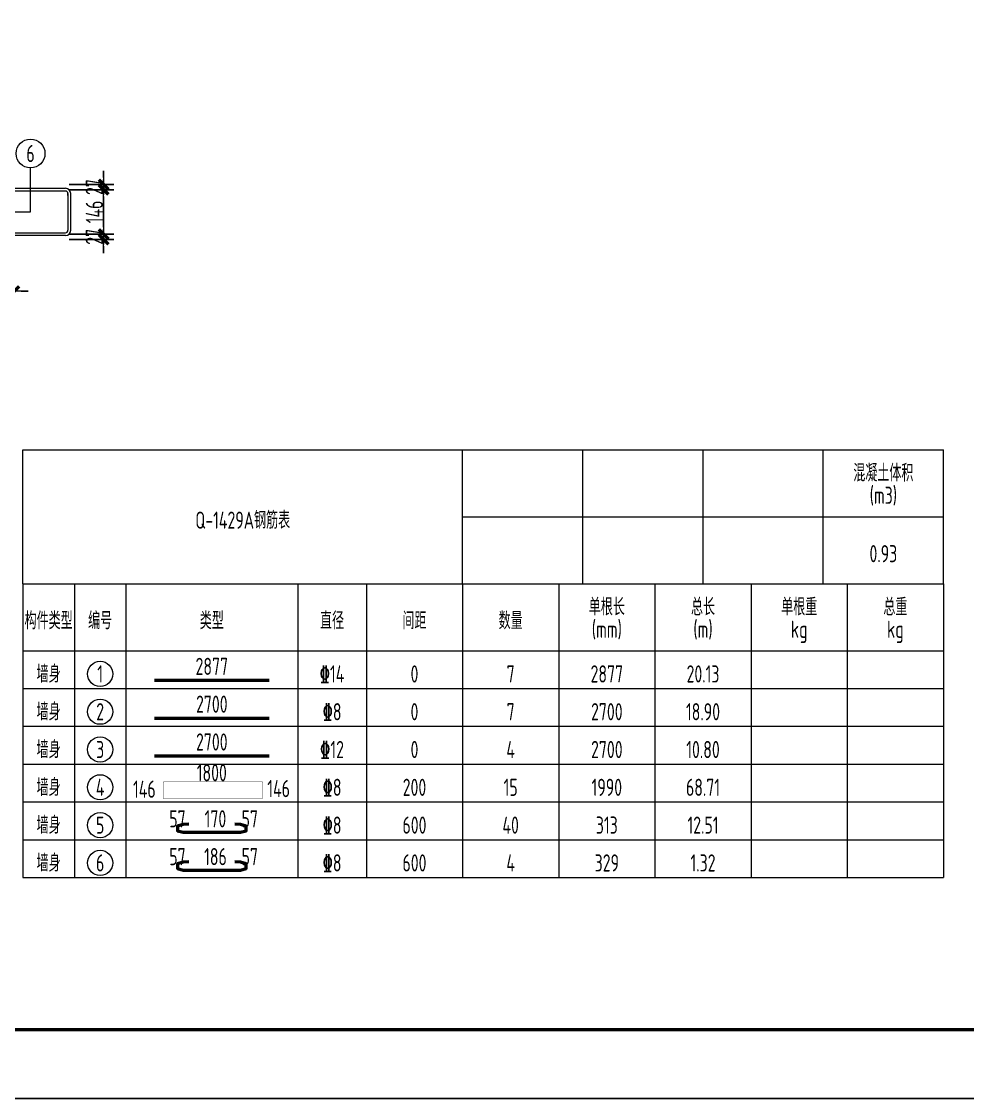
# Model space of a CAD drawing. Extents: x -85320 to 1679916, y -1321939 to 627.
# Drawn here: x 1059194 to 1072963, y -867871 to -852200 of the extents above; entities that cross this region are included whole.
import ezdxf
from ezdxf.enums import TextEntityAlignment as Align

# ---------------------------------------------------------------- set-up
doc = ezdxf.new("R2010")
doc.units = 0
doc.header["$LTSCALE"] = 1000
for name, color, linetype in [('BORDER', 7, 'Continuous'), ('Y-03墙-03预制墙钢筋', 1, 'Continuous'), ('打印线框', 7, 'Continuous'), ('拉模', 7, 'Continuous')]:
    doc.layers.add(name, color=color, linetype=linetype)
for name, color, linetype, lineweight in [('参数表文字', 7, 'Continuous', 18), ('参数表边线', 253, 'Continuous', 18), ('梁截面纵筋', 1, 'Continuous', 50), ('直线', 7, 'Continuous', 18), ('预制墙墙身水平筋', 130, 'Continuous', 18), ('预制墙详图标注', 3, 'Continuous', 18)]:
    doc.layers.add(name, color=color, linetype=linetype, lineweight=lineweight)
doc.styles.add('TSSD_Rein', font='Tssdeng.shx', dxfattribs={"width": 0.7, "bigfont": 'hztxt.shx'})
doc.styles.add('样式 1', font='yjkeng.shx', dxfattribs={"width": 0.7, "bigfont": 'yjkchn.shx'})
doc.dimstyles.new('盈建科结构', dxfattribs={"dimscale": 100, "dimtxt": 2.5, "dimasz": 1, "dimexe": 1.5, "dimexo": 0.625, "dimgap": 0.1, "dimtad": 1, "dimdec": 0, "dimrnd": 1, "dimzin": 0, "dimdsep": 46, "dimtxsty": '样式 1', "dimblk": '_yjkbk', "dimblk1": 'ARCHTICK', "dimblk2": 'ARCHTICK', "dimcen": 0.09, "dimadec": 0, "dimazin": 0, "dimtfac": 1, "dimtdec": 4, "dimtix": 1, "dimtmove": 2, "dimatfit": 3, "dimfxl": 1, "dimtolj": 1, "dimtzin": 0, "dimarcsym": 0})

# ---------------------------------------------------------------- blocks, each defined once
blk = doc.blocks.new('_yjkbk')
blk.add_line((-1, 0), (1.5, 0))
blk.add_lwpolyline([(-0.7, -0.7, 0.5, 0.5, 0), (0.7, 0.7, 0.5, 0.5, 0)], format="xyseb")
blk = doc.blocks.new('*D332')
at = {"layer": 'Defpoints', "color": 0, "transparency": 16777216}
for p in [(1059889, -855295), (1060389, -855295), (1059889, -855371)]:
    blk.add_point(p, dxfattribs=at)
at = {"layer": '预制墙详图标注', "color": 0, "lineweight": -2, "transparency": 16777216}
for p, q in [((1060389, -855195), (1060389, -855095)), ((1059889, -855295), (1060539, -855295)), ((1060389, -855371), (1060389, -855295)), ((1059889, -855371), (1060539, -855371)), ((1060389, -855471), (1060389, -855571))]:
    blk.add_line(p, q, dxfattribs=at)
at = {"layer": '预制墙详图标注', "color": 0, "lineweight": -2, "transparency": 16777216, "xscale": 100, "yscale": 100, "zscale": 100}
for p, rotation in [((1060389, -855295), 270), ((1060389, -855371), 90)]:
    blk.add_blockref('_yjkbk', p, dxfattribs=dict(at, rotation=rotation))
at = {"layer": '预制墙详图标注', "color": 0, "transparency": 16777216, "insert": (1060379, -855333), "char_height": 250, "attachment_point": 8, "rotation": 90, "style": '样式 1'}
blk.add_mtext('\\A1;27', dxfattribs=at)
blk = doc.blocks.new('_ArchTick')
at = {"color": 0, "linetype": 'ByBlock', "const_width": 0.4}
blk.add_lwpolyline([(-0.5, -0.5), (0.5, 0.5)], dxfattribs=at)
blk = doc.blocks.new('*D333')
at = {"layer": 'Defpoints', "color": 0, "transparency": 16777216}
for p in [(1059889, -854647), (1060389, -854647), (1059889, -855295)]:
    blk.add_point(p, dxfattribs=at)
at = {"layer": '预制墙详图标注', "color": 0, "lineweight": -2, "transparency": 16777216}
for p, q in [((1059889, -854647), (1060539, -854647)), ((1060389, -855195), (1060389, -854747)), ((1059889, -855295), (1060539, -855295))]:
    blk.add_line(p, q, dxfattribs=at)
at = {"layer": '预制墙详图标注', "color": 0, "lineweight": -2, "transparency": 16777216, "xscale": 100, "yscale": 100, "zscale": 100}
for p, rotation in [((1060389, -854647), 90), ((1060389, -855295), 270)]:
    blk.add_blockref('_yjkbk', p, dxfattribs=dict(at, rotation=rotation))
at = {"layer": '预制墙详图标注', "color": 0, "transparency": 16777216, "insert": (1060379, -854971), "char_height": 250, "attachment_point": 8, "rotation": 90, "style": '样式 1'}
blk.add_mtext('\\A1;146', dxfattribs=at)
blk = doc.blocks.new('*D334')
at = {"layer": 'Defpoints', "color": 0, "transparency": 16777216}
for p in [(1059889, -854571), (1059889, -854647), (1060389, -854571)]:
    blk.add_point(p, dxfattribs=at)
at = {"layer": '预制墙详图标注', "color": 0, "lineweight": -2, "transparency": 16777216}
for p, q in [((1060389, -854471), (1060389, -854371)), ((1059889, -854571), (1060539, -854571)), ((1059889, -854647), (1060539, -854647)), ((1060389, -854647), (1060389, -854571)), ((1060389, -854747), (1060389, -854847))]:
    blk.add_line(p, q, dxfattribs=at)
at = {"layer": '预制墙详图标注', "color": 0, "lineweight": -2, "transparency": 16777216, "xscale": 100, "yscale": 100, "zscale": 100}
for p, rotation in [((1060389, -854571), 270), ((1060389, -854647), 90)]:
    blk.add_blockref('_yjkbk', p, dxfattribs=dict(at, rotation=rotation))
at = {"layer": '预制墙详图标注', "color": 0, "transparency": 16777216, "insert": (1060379, -854609), "char_height": 250, "attachment_point": 8, "rotation": 90, "style": '样式 1'}
blk.add_mtext('\\A1;27', dxfattribs=at)
blk = doc.blocks.new('*D345')
at = {"layer": 'Defpoints', "color": 0, "transparency": 16777216}
for p in [(1058889, -855624), (1059089, -855624), (1059089, -856124)]:
    blk.add_point(p, dxfattribs=at)
at = {"layer": '预制墙详图标注', "color": 0, "lineweight": -2, "transparency": 16777216}
for p, q in [((1058889, -855624), (1058889, -856274)), ((1059089, -855624), (1059089, -856274)), ((1058789, -856124), (1058689, -856124)), ((1058889, -856124), (1059089, -856124)), ((1059189, -856124), (1059289, -856124))]:
    blk.add_line(p, q, dxfattribs=at)
at = {"layer": '预制墙详图标注', "color": 0, "lineweight": -2, "transparency": 16777216, "xscale": 100, "yscale": 100, "zscale": 100}
blk.add_blockref('_yjkbk', (1058889, -856124), dxfattribs=at)
at = {"layer": '预制墙详图标注', "color": 0, "lineweight": -2, "transparency": 16777216, "xscale": 100, "yscale": 100, "zscale": 100, "rotation": 180}
blk.add_blockref('_yjkbk', (1059089, -856124), dxfattribs=at)
at = {"layer": '预制墙详图标注', "color": 0, "transparency": 16777216, "insert": (1058989, -856114), "char_height": 250, "attachment_point": 8, "style": '样式 1'}
blk.add_mtext('\\A1;50', dxfattribs=at)
blk = doc.blocks.new('图框1')
at = {"layer": 'BORDER', "const_width": 50}
blk.add_lwpolyline([(1377779, -823089), (1377779, -783089), (1433679, -783089), (1433679, -823089)], close=True, dxfattribs=at)
blk = doc.blocks.new('u闭口大右')
at = {"layer": '预制墙墙身水平筋', "lineweight": 0}
for p, q in [((1059089, -854627), (1059833, -854627)), ((1059089, -854627), (1059833, -854627)), ((1059089, -854627), (1059833, -854627)), ((1059089, -854627), (1059833, -854627)), ((1059089, -854627), (1059833, -854627)), ((1059089, -854627), (1059833, -854627)), ((1059089, -854627), (1059833, -854627)), ((1059089, -854627), (1059833, -854627)), ((1059089, -854627), (1059833, -854627)), ((1059089, -854627), (1059833, -854627)), ((1059089, -854627), (1059833, -854627)), ((1059089, -854627), (1059833, -854627)), ((1059089, -854627), (1059833, -854627)), ((1059089, -854627), (1059833, -854627)), ((1059089, -854627), (1059833, -854627)), ((1059833, -854667), (1059089, -854667)), ((1059833, -854667), (1059089, -854667)), ((1059833, -854667), (1059089, -854667)), ((1059833, -854667), (1059089, -854667)), ((1059833, -854667), (1059089, -854667)), ((1059833, -854667), (1059089, -854667)), ((1059833, -854667), (1059089, -854667)), ((1059833, -854667), (1059089, -854667)), ((1059833, -854667), (1059089, -854667)), ((1059833, -854667), (1059089, -854667)), ((1059833, -854667), (1059089, -854667)), ((1059833, -854667), (1059089, -854667)), ((1059833, -854667), (1059089, -854667)), ((1059833, -854667), (1059089, -854667)), ((1059833, -854667), (1059089, -854667)), ((1059869, -854732), (1059869, -854703)), ((1059869, -854732), (1059869, -854703)), ((1059869, -854732), (1059869, -854703)), ((1059869, -854732), (1059869, -854703)), ((1059869, -854732), (1059869, -854703)), ((1059869, -854732), (1059869, -854703)), ((1059869, -854732), (1059869, -854703)), ((1059869, -854732), (1059869, -854703)), ((1059869, -854732), (1059869, -854703)), ((1059869, -854732), (1059869, -854703)), ((1059869, -854732), (1059869, -854703)), ((1059869, -854732), (1059869, -854703)), ((1059869, -854732), (1059869, -854703)), ((1059869, -854732), (1059869, -854703)), ((1059869, -854732), (1059869, -854703)), ((1059909, -854703), (1059909, -854732)), ((1059909, -854703), (1059909, -854732)), ((1059909, -854703), (1059909, -854732)), ((1059909, -854703), (1059909, -854732)), ((1059909, -854703), (1059909, -854732)), ((1059909, -854703), (1059909, -854732)), ((1059909, -854703), (1059909, -854732)), ((1059909, -854703), (1059909, -854732)), ((1059909, -854703), (1059909, -854732)), ((1059909, -854703), (1059909, -854732)), ((1059909, -854703), (1059909, -854732)), ((1059909, -854703), (1059909, -854732)), ((1059909, -854703), (1059909, -854732)), ((1059909, -854703), (1059909, -854732)), ((1059909, -854703), (1059909, -854732)), ((1059089, -855275), (1059833, -855275)), ((1059089, -855275), (1059833, -855275)), ((1059089, -855275), (1059833, -855275)), ((1059089, -855275), (1059833, -855275)), ((1059089, -855275), (1059833, -855275)), ((1059089, -855275), (1059833, -855275)), ((1059089, -855275), (1059833, -855275)), ((1059089, -855275), (1059833, -855275)), ((1059089, -855275), (1059833, -855275)), ((1059089, -855275), (1059833, -855275)), ((1059089, -855275), (1059833, -855275)), ((1059089, -855275), (1059833, -855275)), ((1059089, -855275), (1059833, -855275)), ((1059089, -855275), (1059833, -855275)), ((1059089, -855275), (1059833, -855275)), ((1059833, -855315), (1059089, -855315))]:
    blk.add_line(p, q, dxfattribs=at)
at = {"layer": '预制墙墙身水平筋', "color": 4, "lineweight": 0}
for p, q in [((1059869, -854703), (1059869, -855238)), ((1059909, -854703), (1059909, -855238))]:
    blk.add_line(p, q, dxfattribs=at)
at = {"layer": '预制墙墙身水平筋', "lineweight": 0}
for centre, radius, start, end in [((1059833, -854703), 76.6, 360, 90), ((1059833, -854703), 76.6, 360, 90), ((1059833, -854703), 76.6, 360, 90), ((1059833, -854703), 76.6, 360, 90), ((1059833, -854703), 76.6, 360, 90), ((1059833, -854703), 76.6, 360, 90), ((1059833, -854703), 76.6, 360, 90), ((1059833, -854703), 76.6, 360, 90), ((1059833, -854703), 76.6, 360, 90), ((1059833, -854703), 76.6, 360, 90), ((1059833, -854703), 76.6, 360, 90), ((1059833, -854703), 76.6, 360, 90), ((1059833, -854703), 76.6, 360, 90), ((1059833, -854703), 76.6, 360, 90), ((1059833, -854703), 36.6, 360, 90), ((1059833, -854703), 36.6, 360, 90), ((1059833, -854703), 36.6, 360, 90), ((1059833, -854703), 36.6, 360, 90), ((1059833, -854703), 36.6, 360, 90), ((1059833, -854703), 36.6, 360, 90), ((1059833, -854703), 36.6, 360, 90), ((1059833, -854703), 36.6, 360, 90), ((1059833, -854703), 36.6, 360, 90), ((1059833, -854703), 36.6, 360, 90), ((1059833, -854703), 36.6, 360, 90), ((1059833, -854703), 36.6, 360, 90), ((1059833, -854703), 36.6, 360, 90), ((1059833, -854703), 36.6, 360, 90), ((1059833, -855238), 76.6, 270, 0), ((1059833, -855238), 76.6, 270, 0), ((1059833, -855238), 76.6, 270, 0), ((1059833, -855238), 76.6, 270, 0), ((1059833, -855238), 76.6, 270, 0), ((1059833, -855238), 76.6, 270, 0), ((1059833, -855238), 76.6, 270, 0), ((1059833, -855238), 76.6, 270, 0), ((1059833, -855238), 76.6, 270, 0), ((1059833, -855238), 76.6, 270, 0), ((1059833, -855238), 76.6, 270, 0), ((1059833, -855238), 76.6, 270, 0), ((1059833, -855238), 76.6, 270, 0), ((1059833, -855238), 36.6, 270, 0), ((1059833, -855238), 76.6, 270, 0)]:
    blk.add_arc(centre, radius, start, end, dxfattribs=at)

msp = doc.modelspace()

# ---------------------------------------------------------------- linework, layer by layer
at = {"layer": 'Y-03墙-03预制墙钢筋', "const_width": 6.4}
msp.add_lwpolyline([(1062696.255, -863264.009), (1061266.555, -863264.009, 0.414213562), (1061256.955, -863273.609), (1061256.955, -863498.031, 0.414213562), (1061266.555, -863507.631), (1062696.255, -863507.631, 0.414213562), (1062705.855, -863498.031), (1062705.855, -863273.609, 0.414213562)], format="xyb", close=True, dxfattribs=at)
at = {"layer": '参数表文字', "lineweight": 18}
for centre in [(1060338.325, -861693.526), (1060338.325, -862243.526), (1060338.325, -862793.526), (1060338.325, -863343.526), (1060338.325, -863893.526), (1060338.325, -864443.526)]:
    msp.add_circle(centre, 183.333, dxfattribs=at)
at = {"layer": '参数表边线', "lineweight": 18}
for p, q in [((1059213.325, -860381.026), (1059213.325, -858431.026)), ((1059213.325, -858431.026), (1065613.325, -858431.026)), ((1065613.325, -860381.026), (1065613.325, -858431.026)), ((1065613.325, -859406.026), (1065613.325, -858431.026)), ((1065613.325, -858431.026), (1067363.325, -858431.026)), ((1067363.325, -859406.026), (1067363.325, -858431.026)), ((1067363.325, -858431.026), (1069113.325, -858431.026)), ((1069113.325, -859406.026), (1069113.325, -858431.026)), ((1069113.325, -858431.026), (1070863.325, -858431.026)), ((1070863.325, -859406.026), (1070863.325, -858431.026)), ((1070863.325, -858431.026), (1072613.325, -858431.026)), ((1072613.325, -859406.026), (1072613.325, -858431.026)), ((1065613.325, -860381.026), (1065613.325, -859406.026)), ((1065613.325, -859406.026), (1067363.325, -859406.026)), ((1067363.325, -860381.026), (1067363.325, -859406.026)), ((1067363.325, -859406.026), (1069113.325, -859406.026)), ((1069113.325, -860381.026), (1069113.325, -859406.026)), ((1069113.325, -859406.026), (1070863.325, -859406.026)), ((1070863.325, -860381.026), (1070863.325, -859406.026)), ((1070863.325, -859406.026), (1072613.325, -859406.026)), ((1072613.325, -860381.026), (1072613.325, -859406.026)), ((1059213.325, -860381.026), (1059963.325, -860381.026)), ((1059213.325, -860381.026), (1059213.325, -861356.026)), ((1059963.325, -860381.026), (1060713.325, -860381.026)), ((1059963.325, -860381.026), (1059963.325, -861356.026)), ((1060713.325, -860381.026), (1063213.325, -860381.026)), ((1060713.325, -860381.026), (1060713.325, -861356.026)), ((1063213.325, -860381.026), (1064213.325, -860381.026)), ((1063213.325, -860381.026), (1063213.325, -861356.026)), ((1064213.325, -860381.026), (1065613.325, -860381.026)), ((1064213.325, -860381.026), (1064213.325, -861356.026)), ((1065613.325, -860381.026), (1067013.325, -860381.026)), ((1065613.325, -860381.026), (1065613.325, -861356.026)), ((1067013.325, -860381.026), (1068413.325, -860381.026)), ((1067013.325, -860381.026), (1067013.325, -861356.026)), ((1068413.325, -860381.026), (1069813.325, -860381.026)), ((1068413.325, -860381.026), (1068413.325, -861356.026)), ((1069813.325, -860381.026), (1071213.325, -860381.026)), ((1069813.325, -860381.026), (1069813.325, -861356.026)), ((1071213.325, -860381.026), (1072613.325, -860381.026)), ((1071213.325, -860381.026), (1071213.325, -861356.026)), ((1072613.325, -860381.026), (1072613.325, -861356.026)), ((1059213.325, -861356.026), (1059963.325, -861356.026)), ((1059213.325, -861356.026), (1059213.325, -861906.026)), ((1059963.325, -861356.026), (1060713.325, -861356.026)), ((1059963.325, -861356.026), (1059963.325, -861906.026)), ((1060713.325, -861356.026), (1063213.325, -861356.026)), ((1060713.325, -861356.026), (1060713.325, -861906.026)), ((1063213.325, -861356.026), (1064213.325, -861356.026)), ((1063213.325, -861356.026), (1063213.325, -861906.026)), ((1064213.325, -861356.026), (1065613.325, -861356.026)), ((1064213.325, -861356.026), (1064213.325, -861906.026)), ((1065613.325, -861356.026), (1067013.325, -861356.026)), ((1065613.325, -861356.026), (1065613.325, -861906.026)), ((1067013.325, -861356.026), (1068413.325, -861356.026)), ((1067013.325, -861356.026), (1067013.325, -861906.026)), ((1068413.325, -861356.026), (1069813.325, -861356.026)), ((1068413.325, -861356.026), (1068413.325, -861906.026)), ((1069813.325, -861356.026), (1071213.325, -861356.026)), ((1069813.325, -861356.026), (1069813.325, -861906.026)), ((1071213.325, -861356.026), (1072613.325, -861356.026)), ((1071213.325, -861356.026), (1071213.325, -861906.026)), ((1072613.325, -861356.026), (1072613.325, -861906.026)), ((1059213.325, -861906.026), (1059963.325, -861906.026)), ((1059213.325, -861906.026), (1059213.325, -862456.026)), ((1059963.325, -861906.026), (1060713.325, -861906.026)), ((1059963.325, -861906.026), (1059963.325, -862456.026)), ((1060713.325, -861906.026), (1063213.325, -861906.026)), ((1060713.325, -861906.026), (1060713.325, -862456.026)), ((1063213.325, -861906.026), (1064213.325, -861906.026)), ((1063213.325, -861906.026), (1063213.325, -862456.026)), ((1064213.325, -861906.026), (1065613.325, -861906.026)), ((1064213.325, -861906.026), (1064213.325, -862456.026)), ((1065613.325, -861906.026), (1067013.325, -861906.026)), ((1065613.325, -861906.026), (1065613.325, -862456.026)), ((1067013.325, -861906.026), (1068413.325, -861906.026)), ((1067013.325, -861906.026), (1067013.325, -862456.026)), ((1068413.325, -861906.026), (1069813.325, -861906.026)), ((1068413.325, -861906.026), (1068413.325, -862456.026)), ((1069813.325, -861906.026), (1071213.325, -861906.026)), ((1069813.325, -861906.026), (1069813.325, -862456.026)), ((1071213.325, -861906.026), (1072613.325, -861906.026)), ((1071213.325, -861906.026), (1071213.325, -862456.026)), ((1072613.325, -861906.026), (1072613.325, -862456.026)), ((1059213.325, -862456.026), (1059963.325, -862456.026)), ((1059213.325, -862456.026), (1059213.325, -863006.026)), ((1059963.325, -862456.026), (1060713.325, -862456.026)), ((1059963.325, -862456.026), (1059963.325, -863006.026)), ((1060713.325, -862456.026), (1063213.325, -862456.026)), ((1060713.325, -862456.026), (1060713.325, -863006.026)), ((1063213.325, -862456.026), (1064213.325, -862456.026)), ((1063213.325, -862456.026), (1063213.325, -863006.026)), ((1064213.325, -862456.026), (1065613.325, -862456.026)), ((1064213.325, -862456.026), (1064213.325, -863006.026)), ((1065613.325, -862456.026), (1067013.325, -862456.026)), ((1065613.325, -862456.026), (1065613.325, -863006.026)), ((1067013.325, -862456.026), (1068413.325, -862456.026)), ((1067013.325, -862456.026), (1067013.325, -863006.026)), ((1068413.325, -862456.026), (1069813.325, -862456.026)), ((1068413.325, -862456.026), (1068413.325, -863006.026)), ((1069813.325, -862456.026), (1071213.325, -862456.026)), ((1069813.325, -862456.026), (1069813.325, -863006.026)), ((1071213.325, -862456.026), (1072613.325, -862456.026)), ((1071213.325, -862456.026), (1071213.325, -863006.026)), ((1072613.325, -862456.026), (1072613.325, -863006.026)), ((1059213.325, -863006.026), (1059963.325, -863006.026)), ((1059213.325, -863006.026), (1059213.325, -863556.026)), ((1059963.325, -863006.026), (1060713.325, -863006.026)), ((1059963.325, -863006.026), (1059963.325, -863556.026)), ((1060713.325, -863006.026), (1063213.325, -863006.026)), ((1060713.325, -863006.026), (1060713.325, -863556.026)), ((1063213.325, -863006.026), (1064213.325, -863006.026)), ((1063213.325, -863006.026), (1063213.325, -863556.026)), ((1064213.325, -863006.026), (1065613.325, -863006.026)), ((1064213.325, -863006.026), (1064213.325, -863556.026)), ((1065613.325, -863006.026), (1067013.325, -863006.026)), ((1065613.325, -863006.026), (1065613.325, -863556.026)), ((1067013.325, -863006.026), (1068413.325, -863006.026)), ((1067013.325, -863006.026), (1067013.325, -863556.026)), ((1068413.325, -863006.026), (1069813.325, -863006.026)), ((1068413.325, -863006.026), (1068413.325, -863556.026)), ((1069813.325, -863006.026), (1071213.325, -863006.026)), ((1069813.325, -863006.026), (1069813.325, -863556.026)), ((1071213.325, -863006.026), (1072613.325, -863006.026)), ((1071213.325, -863006.026), (1071213.325, -863556.026)), ((1072613.325, -863006.026), (1072613.325, -863556.026)), ((1059213.325, -863556.026), (1059963.325, -863556.026)), ((1059213.325, -863556.026), (1059213.325, -864106.026)), ((1059963.325, -863556.026), (1060713.325, -863556.026)), ((1059963.325, -863556.026), (1059963.325, -864106.026)), ((1060713.325, -863556.026), (1063213.325, -863556.026)), ((1060713.325, -863556.026), (1060713.325, -864106.026)), ((1063213.325, -863556.026), (1064213.325, -863556.026)), ((1063213.325, -863556.026), (1063213.325, -864106.026)), ((1064213.325, -863556.026), (1065613.325, -863556.026)), ((1064213.325, -863556.026), (1064213.325, -864106.026)), ((1065613.325, -863556.026), (1067013.325, -863556.026)), ((1065613.325, -863556.026), (1065613.325, -864106.026)), ((1067013.325, -863556.026), (1068413.325, -863556.026)), ((1067013.325, -863556.026), (1067013.325, -864106.026)), ((1068413.325, -863556.026), (1069813.325, -863556.026)), ((1068413.325, -863556.026), (1068413.325, -864106.026)), ((1069813.325, -863556.026), (1071213.325, -863556.026)), ((1069813.325, -863556.026), (1069813.325, -864106.026)), ((1071213.325, -863556.026), (1072613.325, -863556.026)), ((1071213.325, -863556.026), (1071213.325, -864106.026)), ((1072613.325, -863556.026), (1072613.325, -864106.026)), ((1059213.325, -864106.026), (1059963.325, -864106.026)), ((1059213.325, -864106.026), (1059213.325, -864656.026)), ((1059963.325, -864106.026), (1060713.325, -864106.026)), ((1059963.325, -864106.026), (1059963.325, -864656.026)), ((1060713.325, -864106.026), (1063213.325, -864106.026)), ((1060713.325, -864106.026), (1060713.325, -864656.026)), ((1063213.325, -864106.026), (1064213.325, -864106.026)), ((1063213.325, -864106.026), (1063213.325, -864656.026)), ((1064213.325, -864106.026), (1065613.325, -864106.026)), ((1064213.325, -864106.026), (1064213.325, -864656.026)), ((1065613.325, -864106.026), (1067013.325, -864106.026)), ((1065613.325, -864106.026), (1065613.325, -864656.026)), ((1067013.325, -864106.026), (1068413.325, -864106.026)), ((1067013.325, -864106.026), (1067013.325, -864656.026)), ((1068413.325, -864106.026), (1069813.325, -864106.026)), ((1068413.325, -864106.026), (1068413.325, -864656.026)), ((1069813.325, -864106.026), (1071213.325, -864106.026)), ((1069813.325, -864106.026), (1069813.325, -864656.026)), ((1071213.325, -864106.026), (1072613.325, -864106.026)), ((1071213.325, -864106.026), (1071213.325, -864656.026)), ((1072613.325, -864106.026), (1072613.325, -864656.026)), ((1059213.325, -864656.026), (1059963.325, -864656.026)), ((1059963.325, -864656.026), (1060713.325, -864656.026)), ((1060713.325, -864656.026), (1063213.325, -864656.026)), ((1063213.325, -864656.026), (1064213.325, -864656.026)), ((1064213.325, -864656.026), (1065613.325, -864656.026)), ((1065613.325, -864656.026), (1067013.325, -864656.026)), ((1067013.325, -864656.026), (1068413.325, -864656.026)), ((1068413.325, -864656.026), (1069813.325, -864656.026)), ((1069813.325, -864656.026), (1071213.325, -864656.026)), ((1071213.325, -864656.026), (1072613.325, -864656.026))]:
    msp.add_line(p, q, dxfattribs=at)
at = {"layer": '打印线框', "color": 1}
msp.add_lwpolyline([(1023539.778, -867870.962), (1023539.778, -825870.962), (1082939.778, -825870.962), (1082939.778, -867870.962)], close=True, dxfattribs=at)
at = {"layer": '梁截面纵筋', "lineweight": 50}
for points in [[(1061129.992, -861785.193), (1062796.659, -861785.193)], [(1061129.992, -862335.193), (1062796.659, -862335.193)], [(1061129.992, -862885.193), (1062796.659, -862885.193)], [(1061629.992, -863877.675), (1061546.659, -863884.55), (1061463.325, -863906.55), (1061463.325, -863975.3), (1061546.659, -863997.3), (1062379.992, -863997.3), (1062463.325, -863975.3), (1062463.325, -863906.55), (1062379.992, -863884.55), (1062296.659, -863877.675)], [(1061629.992, -864427.675), (1061546.659, -864434.55), (1061463.325, -864456.55), (1061463.325, -864525.3), (1061546.659, -864547.3), (1062379.992, -864547.3), (1062463.325, -864525.3), (1062463.325, -864456.55), (1062379.992, -864434.55), (1062296.659, -864427.675)]]:
    msp.add_lwpolyline(points, dxfattribs=at)
at = {"layer": '直线', "lineweight": 18}
msp.add_lwpolyline([(1058925.371, -854970.848), (1059325.371, -854970.848), (1059325.371, -854330.848)], dxfattribs=at)
msp.add_circle((1059325.371, -854120.848), 210, dxfattribs=at)

# ---------------------------------------------------------------- block references
at = {"layer": '拉模', "color": 3}
msp.add_blockref('图框1', (-351739.171, -43782.267), dxfattribs=at)
at = {"layer": '预制墙墙身水平筋', "color": 4}
msp.add_blockref('u闭口大右', (0, 0), dxfattribs=at)

# ---------------------------------------------------------------- texts
at = {"layer": '参数表文字', "linetype": 'Continuous', "style": 'TSSD_Rein', "width": 0.7}
for s, p in [('混凝土体积', (1071738.325, -858968.526)), ('单根长', (1067713.325, -860918.526)), ('总长', (1069113.325, -860918.526)), ('单根重', (1070513.325, -860918.526)), ('总重', (1071913.325, -860918.526))]:
    msp.add_text(s, height=250, dxfattribs=at).set_placement(p, align=Align.BOTTOM_CENTER)
for s, p in [('(m3)', (1071738.325, -858968.526)), ('(mm)', (1067713.325, -860918.526)), ('(m)', (1069113.325, -860918.526)), ('kg', (1070513.325, -860918.526)), ('kg', (1071913.325, -860918.526))]:
    msp.add_text(s, height=250, dxfattribs=at).set_placement(p, align=Align.TOP_CENTER)
for s, p in [('Q-1429A钢筋表', (1062413.325, -859456.026)), ('0.93', (1071738.325, -859943.526)), ('构件类型', (1059588.325, -860918.526)), ('编号', (1060338.325, -860918.526)), ('类型', (1061963.325, -860918.526)), ('直径', (1063713.325, -860918.526)), ('间距', (1064913.325, -860918.526)), ('数量', (1066313.325, -860918.526)), ('墙身', (1059588.325, -861693.526)), ('2877', (1061963.325, -861583.526)), ('1', (1060338.325, -861693.526)), ('%%13214', (1063713.325, -861693.526)), ('0', (1064913.325, -861693.526)), ('7', (1066313.325, -861693.526)), ('2877', (1067713.325, -861693.526)), ('20.13', (1069113.325, -861693.526)), ('2700', (1061963.325, -862133.526)), ('墙身', (1059588.325, -862243.526)), ('2', (1060338.325, -862243.526)), ('%%1328', (1063713.325, -862243.526)), ('0', (1064913.325, -862243.526)), ('7', (1066313.325, -862243.526)), ('2700', (1067713.325, -862243.526)), ('18.90', (1069113.325, -862243.526)), ('墙身', (1059588.325, -862793.526)), ('2700', (1061963.325, -862683.526)), ('3', (1060338.325, -862793.526)), ('%%13212', (1063713.325, -862793.526)), ('0', (1064913.325, -862793.526)), ('4', (1066313.325, -862793.526)), ('2700', (1067713.325, -862793.526)), ('10.80', (1069113.325, -862793.526)), ('1800', (1061963.325, -863131.622)), ('墙身', (1059588.325, -863343.526)), ('4', (1060338.325, -863343.526)), ('146', (1060981.856, -863370.411)), ('146', (1062936.568, -863362.232)), ('%%1328', (1063713.325, -863343.526)), ('200', (1064913.325, -863343.526)), ('15', (1066313.325, -863343.526)), ('1990', (1067713.325, -863343.526)), ('68.71', (1069113.325, -863343.526)), ('墙身', (1059588.325, -863893.526)), ('57', (1061463.325, -863801.86)), (' 170', (1061963.325, -863801.86)), (' 57', (1062463.325, -863801.86)), ('5', (1060338.325, -863893.526)), ('%%1328', (1063713.325, -863893.526)), ('600', (1064913.325, -863893.526)), ('40', (1066313.325, -863893.526)), ('313', (1067713.325, -863893.526)), ('12.51', (1069113.325, -863893.526)), ('57', (1061463.325, -864351.86)), (' 186', (1061963.325, -864351.86)), (' 57', (1062463.325, -864351.86)), ('墙身', (1059588.325, -864443.526)), ('6', (1060338.325, -864443.526)), ('%%1328', (1063713.325, -864443.526)), ('600', (1064913.325, -864443.526)), ('4', (1066313.325, -864443.526)), ('329', (1067713.325, -864443.526)), ('1.32', (1069113.325, -864443.526))]:
    msp.add_text(s, height=250, dxfattribs=at).set_placement(p, align=Align.MIDDLE_CENTER)
at = {"layer": '直线', "linetype": 'Continuous', "style": '样式 1', "width": 0.7}
msp.add_text('6', height=250, dxfattribs=at).set_placement((1059325.371, -854120.848), align=Align.MIDDLE_CENTER)

# ---------------------------------------------------------------- dimensions: what is measured, and where the dimension line sits
at = {"layer": '预制墙详图标注'}
for p1, p2, text, picture, middle in [((1059889.371, -854646.848), (1059889.371, -854570.848), '27', '*D334', (1060254.371, -854608.848)), ((1059889.371, -855294.848), (1059889.371, -854646.848), '146', '*D333', (1060254.371, -854970.848)), ((1059889.371, -855370.848), (1059889.371, -855294.848), '27', '*D332', (1060254.371, -855332.848))]:
    dim = msp.add_aligned_dim(p1=p1, p2=p2, distance=-500, text=text, dimstyle='盈建科结构', override={"dimscale": 100, "dimtxt": 2.5, "dimasz": 1, "dimexe": 1.5, "dimexo": 0, "dimgap": 0.1, "dimtad": 1, "dimlfac": 0.25, "dimrnd": 5, "dimdle": 0, "dimfxlon": 0}, dxfattribs=at)
    dim.commit()
    dim.dimension.update_dxf_attribs({"geometry": picture, "text_midpoint": middle})
dim = msp.add_aligned_dim(p1=(1058889.371, -855623.721), p2=(1059089.371, -855623.721), distance=-500, dimstyle='盈建科结构', override={"dimscale": 100, "dimtxt": 2.5, "dimasz": 1, "dimexe": 1.5, "dimexo": 0, "dimgap": 0.1, "dimtad": 1, "dimlfac": 0.25, "dimrnd": 5, "dimdle": 0, "dimfxlon": 0}, dxfattribs=at)
dim.commit()
dim.dimension.update_dxf_attribs({"geometry": '*D345', "text_midpoint": (1058989.371, -855988.721)})

doc.saveas('drawing.dxf')
